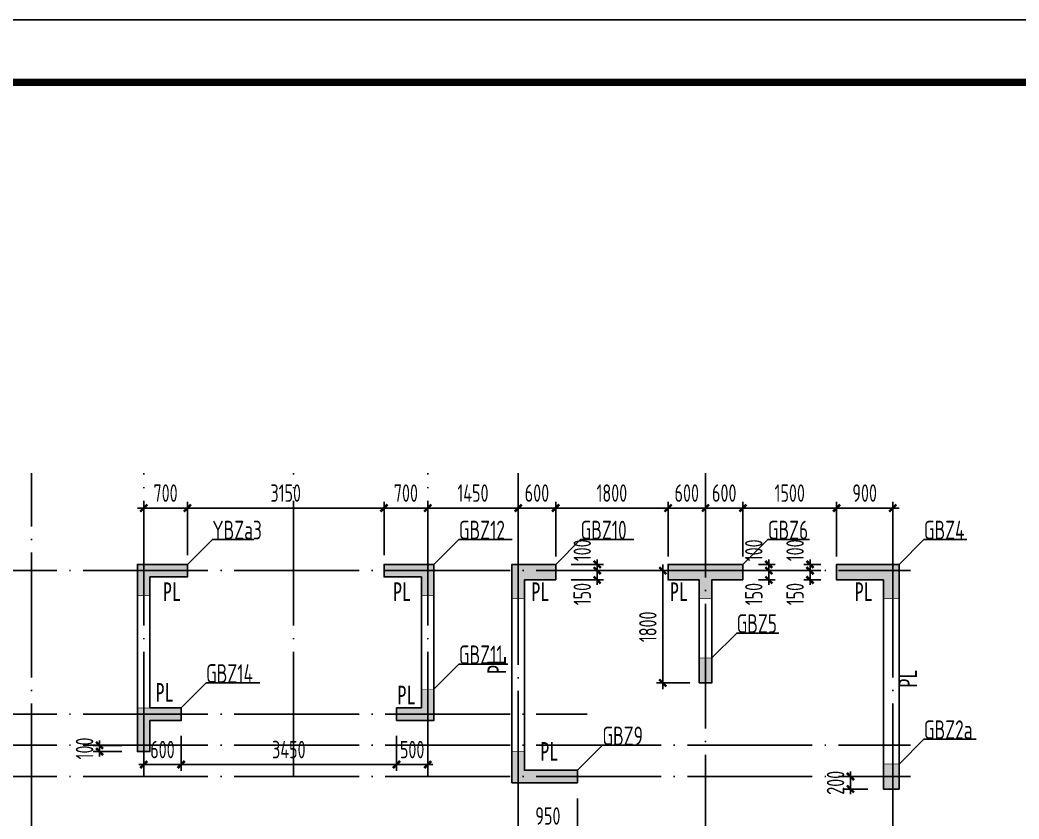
# Model space of a CAD drawing. Extents: x 154268 to 5133249, y -1832900 to 601179.
# Drawn here: x 478521 to 494526, y 588232 to 601038 of the extents above; entities that cross this region are included whole.
import ezdxf

# ---------------------------------------------------------------- set-up
doc = ezdxf.new("R2010")
doc.units = 0
doc.header["$LTSCALE"] = 1000
doc.linetypes.add('DOTE', pattern=[2.42, 2, -0.2, 0.02, -0.2])
doc.layers.add('_TSZ_PLOT_MARK', color=1, linetype='Continuous', plot=False)
for name, color, linetype in [('A-ANNO-AXIS', 94, 'Continuous'), ('A-ANNO-DOTE', 15, 'DOTE'), ('A-ANNO-TITLE', 3, 'Continuous'), ('DIM', 3, 'Continuous'), ('S-WALL-DE-标注', 7, 'Continuous'), ('S-WALL-砼墙', 60, 'Continuous'), ('WCOL', 7, 'Continuous'), ('WCOL_HATCH', 251, 'Continuous'), ('WCOL_NUM', 7, 'Continuous')]:
    doc.layers.add(name, color=color, linetype=linetype)
doc.styles.add('TSSD_Dimension', font='tssdeng.shx', dxfattribs={"width": 0.7, "bigfont": 'Hztxt.shx'})
doc.styles.add('TSSD_Label', font='tssdeng.shx', dxfattribs={"width": 0.7, "bigfont": 'hztxt.shx'})
doc.styles.add('TY1', font='')
doc.styles.get('TY1').set_extended_font_data('SimSun')
doc.dimstyles.new('TSSD_100_100$0', dxfattribs={"dimtxt": 280, "dimasz": 80, "dimexe": 100, "dimexo": 250, "dimgap": 100, "dimtad": 1, "dimdec": 0, "dimzin": 0, "dimdsep": 46, "dimtxsty": 'TSSD_Dimension', "dimblk": 'ARCHTICK', "dimcen": 0, "dimdle": 100, "dimclrd": 3, "dimclre": 3, "dimclrt": 7, "dimadec": 0, "dimazin": 0, "dimtfac": 1, "dimtdec": 0, "dimtix": 1, "dimtmove": 2, "dimatfit": 3, "dimldrblk": 'ARCHTICK', "dimfxl": 100, "dimtolj": 1, "dimtzin": 0, "dimarcsym": 0})

# ---------------------------------------------------------------- blocks, each defined once
blk = doc.blocks.new('T4zw1')
at = {"layer": 'A-ANNO-DOTE'}
for p, q in [((1587457, -2354199), (1587457, -2338823)), ((1589257, -2343687), (1589257, -2338823)), ((1591657, -2343687), (1591657, -2338823)), ((1593807, -2343687), (1593807, -2338823)), ((1595257, -2344316), (1595257, -2338823)), ((1598257, -2345337), (1598257, -2338823)), ((1601257, -2354199), (1601257, -2340013)), ((1554406, -2340387), (1601542, -2340387)), ((1554406, -2342687), (1596363, -2342687)), ((1554406, -2343187), (1601542, -2343187)), ((1554406, -2343687), (1601542, -2343687))]:
    blk.add_line(p, q, dxfattribs=at)
blk = doc.blocks.new('_ArchTick')
at = {"color": 0, "linetype": 'ByBlock', "const_width": 0.5}
blk.add_lwpolyline([(-0.71, -0.71), (0.71, 0.71)], dxfattribs=at)
blk = doc.blocks.new('*D246')
at = {"layer": 'Defpoints', "color": 0, "transparency": 16777216}
for p in [(32772, 10303), (33380, 10403), (33380, 10303)]:
    blk.add_point(p, dxfattribs=at)
at = {"layer": 'DIM', "color": 3, "lineweight": -2, "transparency": 16777216}
for p, q in [((32772, 10403), (32772, 10483)), ((33130, 10403), (32672, 10403)), ((33130, 10303), (32672, 10303)), ((32772, 10403), (32772, 10303)), ((32772, 10303), (32772, 10223))]:
    blk.add_line(p, q, dxfattribs=at)
at = {"layer": 'DIM', "color": 3, "lineweight": -2, "transparency": 16777216, "xscale": 80, "yscale": 80, "zscale": 80}
for p, rotation in [((32772, 10403), 270), ((32772, 10303), 90)]:
    blk.add_blockref('_ArchTick', p, dxfattribs=dict(at, rotation=rotation))
at = {"layer": 'DIM', "color": 7, "transparency": 16777216, "insert": (32532, 10353), "char_height": 280, "attachment_point": 5, "rotation": 90, "style": 'TSSD_Dimension'}
blk.add_mtext('\\A1;100', dxfattribs=at)
blk = doc.blocks.new('*D308')
at = {"layer": 'Defpoints', "color": 0, "transparency": 16777216}
for p in [(44803, 9903), (45330, 9903), (45330, 9703)]:
    blk.add_point(p, dxfattribs=at)
at = {"layer": 'DIM', "color": 3, "lineweight": -2, "transparency": 16777216}
for p, q in [((44803, 9903), (44803, 9983)), ((45080, 9903), (44703, 9903)), ((44803, 9703), (44803, 9903)), ((45080, 9703), (44703, 9703)), ((44803, 9703), (44803, 9623))]:
    blk.add_line(p, q, dxfattribs=at)
at = {"layer": 'DIM', "color": 3, "lineweight": -2, "transparency": 16777216, "xscale": 80, "yscale": 80, "zscale": 80}
for p, rotation in [((44803, 9903), 270), ((44803, 9703), 90)]:
    blk.add_blockref('_ArchTick', p, dxfattribs=dict(at, rotation=rotation))
at = {"layer": 'DIM', "color": 7, "transparency": 16777216, "insert": (44563, 9803), "char_height": 280, "attachment_point": 5, "rotation": 90, "style": 'TSSD_Dimension'}
blk.add_mtext('\\A1;200', dxfattribs=at)
blk = doc.blocks.new('*D309')
at = {"layer": 'Defpoints', "color": 0, "transparency": 16777216}
for p in [(39480, 9803), (40430, 9803), (40430, 9031)]:
    blk.add_point(p, dxfattribs=at)
at = {"layer": 'DIM', "color": 3, "lineweight": -2, "transparency": 16777216}
for p, q in [((39480, 9553), (39480, 8931)), ((40430, 9553), (40430, 8931)), ((39380, 9031), (40530, 9031))]:
    blk.add_line(p, q, dxfattribs=at)
at = {"layer": 'DIM', "color": 3, "lineweight": -2, "transparency": 16777216, "xscale": 80, "yscale": 80, "zscale": 80, "rotation": 180}
blk.add_blockref('_ArchTick', (39480, 9031), dxfattribs=at)
at = {"layer": 'DIM', "color": 3, "lineweight": -2, "transparency": 16777216, "xscale": 80, "yscale": 80, "zscale": 80}
blk.add_blockref('_ArchTick', (40430, 9031), dxfattribs=at)
at = {"layer": 'DIM', "color": 7, "transparency": 16777216, "insert": (39955, 9271), "char_height": 280, "attachment_point": 5, "style": 'TSSD_Dimension'}
blk.add_mtext('\\A1;950', dxfattribs=at)
blk = doc.blocks.new('*D323')
at = {"layer": 'Defpoints', "color": 0, "transparency": 16777216}
for p in [(37530, 10803), (38030, 10803), (37530, 10095)]:
    blk.add_point(p, dxfattribs=at)
at = {"layer": 'DIM', "color": 3, "lineweight": -2, "transparency": 16777216}
for p, q in [((37530, 10553), (37530, 9995)), ((38030, 10553), (38030, 9995)), ((37530, 10095), (37450, 10095)), ((38030, 10095), (37530, 10095)), ((38030, 10095), (38110, 10095))]:
    blk.add_line(p, q, dxfattribs=at)
at = {"layer": 'DIM', "color": 3, "lineweight": -2, "transparency": 16777216, "xscale": 80, "yscale": 80, "zscale": 80}
blk.add_blockref('_ArchTick', (37530, 10095), dxfattribs=at)
at = {"layer": 'DIM', "color": 3, "lineweight": -2, "transparency": 16777216, "xscale": 80, "yscale": 80, "zscale": 80, "rotation": 180}
blk.add_blockref('_ArchTick', (38030, 10095), dxfattribs=at)
at = {"layer": 'DIM', "color": 7, "transparency": 16777216, "insert": (37780, 10335), "char_height": 280, "attachment_point": 5, "style": 'TSSD_Dimension'}
blk.add_mtext('\\A1;500', dxfattribs=at)
blk = doc.blocks.new('*D324')
at = {"layer": 'Defpoints', "color": 0, "transparency": 16777216}
for p in [(34080, 10803), (37530, 10803), (34080, 10095)]:
    blk.add_point(p, dxfattribs=at)
at = {"layer": 'DIM', "color": 3, "lineweight": -2, "transparency": 16777216}
for p, q in [((34080, 10553), (34080, 9995)), ((37530, 10553), (37530, 9995)), ((37630, 10095), (33980, 10095))]:
    blk.add_line(p, q, dxfattribs=at)
at = {"layer": 'DIM', "color": 3, "lineweight": -2, "transparency": 16777216, "xscale": 80, "yscale": 80, "zscale": 80, "rotation": 180}
blk.add_blockref('_ArchTick', (34080, 10095), dxfattribs=at)
at = {"layer": 'DIM', "color": 3, "lineweight": -2, "transparency": 16777216, "xscale": 80, "yscale": 80, "zscale": 80}
blk.add_blockref('_ArchTick', (37530, 10095), dxfattribs=at)
at = {"layer": 'DIM', "color": 7, "transparency": 16777216, "insert": (35805, 10335), "char_height": 280, "attachment_point": 5, "style": 'TSSD_Dimension'}
blk.add_mtext('\\A1;3450', dxfattribs=at)
blk = doc.blocks.new('*D325')
at = {"layer": 'Defpoints', "color": 0, "transparency": 16777216}
for p in [(33480, 10803), (34080, 10803), (33480, 10095)]:
    blk.add_point(p, dxfattribs=at)
at = {"layer": 'DIM', "color": 3, "lineweight": -2, "transparency": 16777216}
for p, q in [((33480, 10553), (33480, 9995)), ((34080, 10553), (34080, 9995)), ((33480, 10095), (33400, 10095)), ((34080, 10095), (33480, 10095)), ((34080, 10095), (34160, 10095))]:
    blk.add_line(p, q, dxfattribs=at)
at = {"layer": 'DIM', "color": 3, "lineweight": -2, "transparency": 16777216, "xscale": 80, "yscale": 80, "zscale": 80}
blk.add_blockref('_ArchTick', (33480, 10095), dxfattribs=at)
at = {"layer": 'DIM', "color": 3, "lineweight": -2, "transparency": 16777216, "xscale": 80, "yscale": 80, "zscale": 80, "rotation": 180}
blk.add_blockref('_ArchTick', (34080, 10095), dxfattribs=at)
at = {"layer": 'DIM', "color": 7, "transparency": 16777216, "insert": (33780, 10335), "char_height": 280, "attachment_point": 5, "style": 'TSSD_Dimension'}
blk.add_mtext('\\A1;600', dxfattribs=at)
blk = doc.blocks.new('*D326')
at = {"layer": 'Defpoints', "color": 0, "transparency": 16777216}
for p in [(42480, 13203), (41796, 11403), (42480, 11403)]:
    blk.add_point(p, dxfattribs=at)
at = {"layer": 'DIM', "color": 3, "lineweight": -2, "transparency": 16777216}
for p, q in [((41796, 13303), (41796, 11303)), ((42230, 13203), (41696, 13203)), ((42230, 11403), (41696, 11403))]:
    blk.add_line(p, q, dxfattribs=at)
at = {"layer": 'DIM', "color": 3, "lineweight": -2, "transparency": 16777216, "xscale": 80, "yscale": 80, "zscale": 80}
for p, rotation in [((41796, 13203), 90), ((41796, 11403), 270)]:
    blk.add_blockref('_ArchTick', p, dxfattribs=dict(at, rotation=rotation))
at = {"layer": 'DIM', "color": 7, "transparency": 16777216, "insert": (41556, 12303), "char_height": 280, "attachment_point": 5, "rotation": 90, "style": 'TSSD_Dimension'}
blk.add_mtext('\\A1;1800', dxfattribs=at)
blk = doc.blocks.new('*D327')
at = {"layer": 'Defpoints', "color": 0, "transparency": 16777216}
for p in [(40080, 13303), (40080, 13203), (40745, 13203)]:
    blk.add_point(p, dxfattribs=at)
at = {"layer": 'DIM', "color": 3, "lineweight": -2, "transparency": 16777216}
for p, q in [((40330, 13303), (40845, 13303)), ((40745, 13303), (40745, 13383)), ((40745, 13303), (40745, 13203)), ((40330, 13203), (40845, 13203)), ((40745, 13203), (40745, 13123))]:
    blk.add_line(p, q, dxfattribs=at)
at = {"layer": 'DIM', "color": 3, "lineweight": -2, "transparency": 16777216, "xscale": 80, "yscale": 80, "zscale": 80}
for p, rotation in [((40745, 13303), 270), ((40745, 13203), 90)]:
    blk.add_blockref('_ArchTick', p, dxfattribs=dict(at, rotation=rotation))
at = {"layer": 'DIM', "color": 7, "transparency": 16777216, "insert": (40505, 13529), "char_height": 280, "attachment_point": 5, "rotation": 90, "style": 'TSSD_Dimension'}
blk.add_mtext('\\A1;100', dxfattribs=at)
blk = doc.blocks.new('*D328')
at = {"layer": 'Defpoints', "color": 0, "transparency": 16777216}
for p in [(40080, 13203), (40080, 13053), (40745, 13053)]:
    blk.add_point(p, dxfattribs=at)
at = {"layer": 'DIM', "color": 3, "lineweight": -2, "transparency": 16777216}
for p, q in [((40330, 13203), (40845, 13203)), ((40745, 13203), (40745, 13283)), ((40745, 13203), (40745, 13053)), ((40330, 13053), (40845, 13053)), ((40745, 13053), (40745, 12973))]:
    blk.add_line(p, q, dxfattribs=at)
at = {"layer": 'DIM', "color": 3, "lineweight": -2, "transparency": 16777216, "xscale": 80, "yscale": 80, "zscale": 80}
for p, rotation in [((40745, 13203), 270), ((40745, 13053), 90)]:
    blk.add_blockref('_ArchTick', p, dxfattribs=dict(at, rotation=rotation))
at = {"layer": 'DIM', "color": 7, "transparency": 16777216, "insert": (40505, 12827), "char_height": 280, "attachment_point": 5, "rotation": 90, "style": 'TSSD_Dimension'}
blk.add_mtext('\\A1;150', dxfattribs=at)
blk = doc.blocks.new('*D329')
at = {"layer": 'Defpoints', "color": 0, "transparency": 16777216}
for p in [(43080, 13303), (43080, 13203), (43494, 13203)]:
    blk.add_point(p, dxfattribs=at)
at = {"layer": 'DIM', "color": 3, "lineweight": -2, "transparency": 16777216}
for p, q in [((43330, 13303), (43594, 13303)), ((43494, 13303), (43494, 13383)), ((43494, 13303), (43494, 13203)), ((43330, 13203), (43594, 13203)), ((43494, 13203), (43494, 13123))]:
    blk.add_line(p, q, dxfattribs=at)
at = {"layer": 'DIM', "color": 3, "lineweight": -2, "transparency": 16777216, "xscale": 80, "yscale": 80, "zscale": 80}
for p, rotation in [((43494, 13303), 270), ((43494, 13203), 90)]:
    blk.add_blockref('_ArchTick', p, dxfattribs=dict(at, rotation=rotation))
at = {"layer": 'DIM', "color": 7, "transparency": 16777216, "insert": (43254, 13529), "char_height": 280, "attachment_point": 5, "rotation": 90, "style": 'TSSD_Dimension'}
blk.add_mtext('\\A1;100', dxfattribs=at)
blk = doc.blocks.new('*D330')
at = {"layer": 'Defpoints', "color": 0, "transparency": 16777216}
for p in [(43080, 13203), (43080, 13053), (43494, 13053)]:
    blk.add_point(p, dxfattribs=at)
at = {"layer": 'DIM', "color": 3, "lineweight": -2, "transparency": 16777216}
for p, q in [((43330, 13203), (43594, 13203)), ((43494, 13203), (43494, 13283)), ((43494, 13203), (43494, 13053)), ((43330, 13053), (43594, 13053)), ((43494, 13053), (43494, 12973))]:
    blk.add_line(p, q, dxfattribs=at)
at = {"layer": 'DIM', "color": 3, "lineweight": -2, "transparency": 16777216, "xscale": 80, "yscale": 80, "zscale": 80}
for p, rotation in [((43494, 13203), 270), ((43494, 13053), 90)]:
    blk.add_blockref('_ArchTick', p, dxfattribs=dict(at, rotation=rotation))
at = {"layer": 'DIM', "color": 7, "transparency": 16777216, "insert": (43254, 12827), "char_height": 280, "attachment_point": 5, "rotation": 90, "style": 'TSSD_Dimension'}
blk.add_mtext('\\A1;150', dxfattribs=at)
blk = doc.blocks.new('*D331')
at = {"layer": 'Defpoints', "color": 0, "transparency": 16777216}
for p in [(44580, 13303), (44155, 13203), (44580, 13203)]:
    blk.add_point(p, dxfattribs=at)
at = {"layer": 'DIM', "color": 3, "lineweight": -2, "transparency": 16777216}
for p, q in [((44330, 13303), (44055, 13303)), ((44155, 13303), (44155, 13383)), ((44155, 13303), (44155, 13203)), ((44330, 13203), (44055, 13203)), ((44155, 13203), (44155, 13123))]:
    blk.add_line(p, q, dxfattribs=at)
at = {"layer": 'DIM', "color": 3, "lineweight": -2, "transparency": 16777216, "xscale": 80, "yscale": 80, "zscale": 80}
for p, rotation in [((44155, 13303), 270), ((44155, 13203), 90)]:
    blk.add_blockref('_ArchTick', p, dxfattribs=dict(at, rotation=rotation))
at = {"layer": 'DIM', "color": 7, "transparency": 16777216, "insert": (43915, 13529), "char_height": 280, "attachment_point": 5, "rotation": 90, "style": 'TSSD_Dimension'}
blk.add_mtext('\\A1;100', dxfattribs=at)
blk = doc.blocks.new('*D332')
at = {"layer": 'Defpoints', "color": 0, "transparency": 16777216}
for p in [(44580, 13203), (44155, 13053), (44580, 13053)]:
    blk.add_point(p, dxfattribs=at)
at = {"layer": 'DIM', "color": 3, "lineweight": -2, "transparency": 16777216}
for p, q in [((44330, 13203), (44055, 13203)), ((44155, 13203), (44155, 13283)), ((44155, 13203), (44155, 13053)), ((44330, 13053), (44055, 13053)), ((44155, 13053), (44155, 12973))]:
    blk.add_line(p, q, dxfattribs=at)
at = {"layer": 'DIM', "color": 3, "lineweight": -2, "transparency": 16777216, "xscale": 80, "yscale": 80, "zscale": 80}
for p, rotation in [((44155, 13203), 270), ((44155, 13053), 90)]:
    blk.add_blockref('_ArchTick', p, dxfattribs=dict(at, rotation=rotation))
at = {"layer": 'DIM', "color": 7, "transparency": 16777216, "insert": (43915, 12827), "char_height": 280, "attachment_point": 5, "rotation": 90, "style": 'TSSD_Dimension'}
blk.add_mtext('\\A1;150', dxfattribs=at)
blk = doc.blocks.new('*D333')
at = {"layer": 'Defpoints', "color": 0, "transparency": 16777216}
for p in [(44580, 14206), (44580, 13178), (45480, 13203)]:
    blk.add_point(p, dxfattribs=at)
at = {"layer": 'DIM', "color": 3, "lineweight": -2, "transparency": 16777216}
for p, q in [((44580, 13428), (44580, 14306)), ((45480, 13453), (45480, 14306)), ((45580, 14206), (44480, 14206))]:
    blk.add_line(p, q, dxfattribs=at)
at = {"layer": 'DIM', "color": 3, "lineweight": -2, "transparency": 16777216, "xscale": 80, "yscale": 80, "zscale": 80, "rotation": 180}
blk.add_blockref('_ArchTick', (44580, 14206), dxfattribs=at)
at = {"layer": 'DIM', "color": 3, "lineweight": -2, "transparency": 16777216, "xscale": 80, "yscale": 80, "zscale": 80}
blk.add_blockref('_ArchTick', (45480, 14206), dxfattribs=at)
at = {"layer": 'DIM', "color": 7, "transparency": 16777216, "insert": (45030, 14446), "char_height": 280, "attachment_point": 5, "style": 'TSSD_Dimension'}
blk.add_mtext('\\A1;900', dxfattribs=at)
blk = doc.blocks.new('*D334')
at = {"layer": 'Defpoints', "color": 0, "transparency": 16777216}
for p in [(43080, 14206), (43080, 13178), (44580, 13178)]:
    blk.add_point(p, dxfattribs=at)
at = {"layer": 'DIM', "color": 3, "lineweight": -2, "transparency": 16777216}
for p, q in [((43080, 13428), (43080, 14306)), ((44580, 13428), (44580, 14306)), ((44680, 14206), (42980, 14206))]:
    blk.add_line(p, q, dxfattribs=at)
at = {"layer": 'DIM', "color": 3, "lineweight": -2, "transparency": 16777216, "xscale": 80, "yscale": 80, "zscale": 80, "rotation": 180}
blk.add_blockref('_ArchTick', (43080, 14206), dxfattribs=at)
at = {"layer": 'DIM', "color": 3, "lineweight": -2, "transparency": 16777216, "xscale": 80, "yscale": 80, "zscale": 80}
blk.add_blockref('_ArchTick', (44580, 14206), dxfattribs=at)
at = {"layer": 'DIM', "color": 7, "transparency": 16777216, "insert": (43830, 14446), "char_height": 280, "attachment_point": 5, "style": 'TSSD_Dimension'}
blk.add_mtext('\\A1;1500', dxfattribs=at)
blk = doc.blocks.new('*D335')
at = {"layer": 'Defpoints', "color": 0, "transparency": 16777216}
for p in [(42480, 14206), (42480, 13178), (43080, 13178)]:
    blk.add_point(p, dxfattribs=at)
at = {"layer": 'DIM', "color": 3, "lineweight": -2, "transparency": 16777216}
for p, q in [((42480, 13428), (42480, 14306)), ((43080, 13428), (43080, 14306)), ((42480, 14206), (42400, 14206)), ((43080, 14206), (42480, 14206)), ((43080, 14206), (43160, 14206))]:
    blk.add_line(p, q, dxfattribs=at)
at = {"layer": 'DIM', "color": 3, "lineweight": -2, "transparency": 16777216, "xscale": 80, "yscale": 80, "zscale": 80}
blk.add_blockref('_ArchTick', (42480, 14206), dxfattribs=at)
at = {"layer": 'DIM', "color": 3, "lineweight": -2, "transparency": 16777216, "xscale": 80, "yscale": 80, "zscale": 80, "rotation": 180}
blk.add_blockref('_ArchTick', (43080, 14206), dxfattribs=at)
at = {"layer": 'DIM', "color": 7, "transparency": 16777216, "insert": (42780, 14446), "char_height": 280, "attachment_point": 5, "style": 'TSSD_Dimension'}
blk.add_mtext('\\A1;600', dxfattribs=at)
blk = doc.blocks.new('*D336')
at = {"layer": 'Defpoints', "color": 0, "transparency": 16777216}
for p in [(41880, 14206), (41880, 13178), (42480, 13178)]:
    blk.add_point(p, dxfattribs=at)
at = {"layer": 'DIM', "color": 3, "lineweight": -2, "transparency": 16777216}
for p, q in [((41880, 13428), (41880, 14306)), ((42480, 13428), (42480, 14306)), ((41880, 14206), (41800, 14206)), ((42480, 14206), (41880, 14206)), ((42480, 14206), (42560, 14206))]:
    blk.add_line(p, q, dxfattribs=at)
at = {"layer": 'DIM', "color": 3, "lineweight": -2, "transparency": 16777216, "xscale": 80, "yscale": 80, "zscale": 80}
blk.add_blockref('_ArchTick', (41880, 14206), dxfattribs=at)
at = {"layer": 'DIM', "color": 3, "lineweight": -2, "transparency": 16777216, "xscale": 80, "yscale": 80, "zscale": 80, "rotation": 180}
blk.add_blockref('_ArchTick', (42480, 14206), dxfattribs=at)
at = {"layer": 'DIM', "color": 7, "transparency": 16777216, "insert": (42180, 14446), "char_height": 280, "attachment_point": 5, "style": 'TSSD_Dimension'}
blk.add_mtext('\\A1;600', dxfattribs=at)
blk = doc.blocks.new('*D337')
at = {"layer": 'Defpoints', "color": 0, "transparency": 16777216}
for p in [(40080, 14206), (40080, 13178), (41880, 13178)]:
    blk.add_point(p, dxfattribs=at)
at = {"layer": 'DIM', "color": 3, "lineweight": -2, "transparency": 16777216}
for p, q in [((40080, 13428), (40080, 14306)), ((41880, 13428), (41880, 14306)), ((41980, 14206), (39980, 14206))]:
    blk.add_line(p, q, dxfattribs=at)
at = {"layer": 'DIM', "color": 3, "lineweight": -2, "transparency": 16777216, "xscale": 80, "yscale": 80, "zscale": 80, "rotation": 180}
blk.add_blockref('_ArchTick', (40080, 14206), dxfattribs=at)
at = {"layer": 'DIM', "color": 3, "lineweight": -2, "transparency": 16777216, "xscale": 80, "yscale": 80, "zscale": 80}
blk.add_blockref('_ArchTick', (41880, 14206), dxfattribs=at)
at = {"layer": 'DIM', "color": 7, "transparency": 16777216, "insert": (40980, 14446), "char_height": 280, "attachment_point": 5, "style": 'TSSD_Dimension'}
blk.add_mtext('\\A1;1800', dxfattribs=at)
blk = doc.blocks.new('*D338')
at = {"layer": 'Defpoints', "color": 0, "transparency": 16777216}
for p in [(39480, 14206), (39480, 13203), (40080, 13178)]:
    blk.add_point(p, dxfattribs=at)
at = {"layer": 'DIM', "color": 3, "lineweight": -2, "transparency": 16777216}
for p, q in [((39480, 13453), (39480, 14306)), ((40080, 13428), (40080, 14306)), ((39480, 14206), (39400, 14206)), ((40080, 14206), (39480, 14206)), ((40080, 14206), (40160, 14206))]:
    blk.add_line(p, q, dxfattribs=at)
at = {"layer": 'DIM', "color": 3, "lineweight": -2, "transparency": 16777216, "xscale": 80, "yscale": 80, "zscale": 80}
blk.add_blockref('_ArchTick', (39480, 14206), dxfattribs=at)
at = {"layer": 'DIM', "color": 3, "lineweight": -2, "transparency": 16777216, "xscale": 80, "yscale": 80, "zscale": 80, "rotation": 180}
blk.add_blockref('_ArchTick', (40080, 14206), dxfattribs=at)
at = {"layer": 'DIM', "color": 7, "transparency": 16777216, "insert": (39780, 14446), "char_height": 280, "attachment_point": 5, "style": 'TSSD_Dimension'}
blk.add_mtext('\\A1;600', dxfattribs=at)
blk = doc.blocks.new('*D339')
at = {"layer": 'Defpoints', "color": 0, "transparency": 16777216}
for p in [(38030, 14206), (38030, 13203), (39480, 13203)]:
    blk.add_point(p, dxfattribs=at)
at = {"layer": 'DIM', "color": 3, "lineweight": -2, "transparency": 16777216}
for p, q in [((38030, 13453), (38030, 14306)), ((39480, 13453), (39480, 14306)), ((39580, 14206), (37930, 14206))]:
    blk.add_line(p, q, dxfattribs=at)
at = {"layer": 'DIM', "color": 3, "lineweight": -2, "transparency": 16777216, "xscale": 80, "yscale": 80, "zscale": 80, "rotation": 180}
blk.add_blockref('_ArchTick', (38030, 14206), dxfattribs=at)
at = {"layer": 'DIM', "color": 3, "lineweight": -2, "transparency": 16777216, "xscale": 80, "yscale": 80, "zscale": 80}
blk.add_blockref('_ArchTick', (39480, 14206), dxfattribs=at)
at = {"layer": 'DIM', "color": 7, "transparency": 16777216, "insert": (38755, 14446), "char_height": 280, "attachment_point": 5, "style": 'TSSD_Dimension'}
blk.add_mtext('\\A1;1450', dxfattribs=at)
blk = doc.blocks.new('*D340')
at = {"layer": 'Defpoints', "color": 0, "transparency": 16777216}
for p in [(37330, 14206), (37330, 13203), (38030, 13203)]:
    blk.add_point(p, dxfattribs=at)
at = {"layer": 'DIM', "color": 3, "lineweight": -2, "transparency": 16777216}
for p, q in [((37330, 13453), (37330, 14306)), ((38030, 13453), (38030, 14306)), ((38130, 14206), (37230, 14206))]:
    blk.add_line(p, q, dxfattribs=at)
at = {"layer": 'DIM', "color": 3, "lineweight": -2, "transparency": 16777216, "xscale": 80, "yscale": 80, "zscale": 80, "rotation": 180}
blk.add_blockref('_ArchTick', (37330, 14206), dxfattribs=at)
at = {"layer": 'DIM', "color": 3, "lineweight": -2, "transparency": 16777216, "xscale": 80, "yscale": 80, "zscale": 80}
blk.add_blockref('_ArchTick', (38030, 14206), dxfattribs=at)
at = {"layer": 'DIM', "color": 7, "transparency": 16777216, "insert": (37680, 14446), "char_height": 280, "attachment_point": 5, "style": 'TSSD_Dimension'}
blk.add_mtext('\\A1;700', dxfattribs=at)
blk = doc.blocks.new('*D341')
at = {"layer": 'Defpoints', "color": 0, "transparency": 16777216}
for p in [(34180, 14206), (34180, 13203), (37330, 13203)]:
    blk.add_point(p, dxfattribs=at)
at = {"layer": 'DIM', "color": 3, "lineweight": -2, "transparency": 16777216}
for p, q in [((34180, 13453), (34180, 14306)), ((37330, 13453), (37330, 14306)), ((37430, 14206), (34080, 14206))]:
    blk.add_line(p, q, dxfattribs=at)
at = {"layer": 'DIM', "color": 3, "lineweight": -2, "transparency": 16777216, "xscale": 80, "yscale": 80, "zscale": 80, "rotation": 180}
blk.add_blockref('_ArchTick', (34180, 14206), dxfattribs=at)
at = {"layer": 'DIM', "color": 3, "lineweight": -2, "transparency": 16777216, "xscale": 80, "yscale": 80, "zscale": 80}
blk.add_blockref('_ArchTick', (37330, 14206), dxfattribs=at)
at = {"layer": 'DIM', "color": 7, "transparency": 16777216, "insert": (35755, 14446), "char_height": 280, "attachment_point": 5, "style": 'TSSD_Dimension'}
blk.add_mtext('\\A1;3150', dxfattribs=at)
blk = doc.blocks.new('*D359')
at = {"layer": 'Defpoints', "color": 0, "transparency": 16777216}
for p in [(33480, 14206), (33480, 13203), (34180, 13203)]:
    blk.add_point(p, dxfattribs=at)
at = {"layer": 'DIM', "color": 3, "lineweight": -2, "transparency": 16777216}
for p, q in [((33480, 13453), (33480, 14306)), ((34180, 13453), (34180, 14306)), ((34280, 14206), (33380, 14206))]:
    blk.add_line(p, q, dxfattribs=at)
at = {"layer": 'DIM', "color": 3, "lineweight": -2, "transparency": 16777216, "xscale": 80, "yscale": 80, "zscale": 80, "rotation": 180}
blk.add_blockref('_ArchTick', (33480, 14206), dxfattribs=at)
at = {"layer": 'DIM', "color": 3, "lineweight": -2, "transparency": 16777216, "xscale": 80, "yscale": 80, "zscale": 80}
blk.add_blockref('_ArchTick', (34180, 14206), dxfattribs=at)
at = {"layer": 'DIM', "color": 7, "transparency": 16777216, "insert": (33830, 14446), "char_height": 280, "attachment_point": 5, "style": 'TSSD_Dimension'}
blk.add_mtext('\\A1;700', dxfattribs=at)
blk = doc.blocks.new('7-4q1a')
at = {"layer": 'S-WALL-砼墙'}
for points in [[(28000, 3500), (27200, 3500), (27200, 500), (27400, 500), (27400, 1000), (27900, 1000), (27900, 1200), (27400, 1200), (27400, 3300), (28000, 3300)], [(31950, 3500), (31150, 3500), (31150, 3300), (31750, 3300), (31750, 1200), (31350, 1200), (31350, 1000), (31950, 1000)], [(33900, 3250), (33900, 3500), (33200, 3500), (33200, 0), (34250, 0), (34250, 200), (33400, 200), (33400, 3250)], [(36900, 3250), (36900, 3500), (35700, 3500), (35700, 3250), (36200, 3250), (36200, 1600), (36400, 1600), (36400, 3250)], [(39400, 3500), (38400, 3500), (38400, 3250), (39150, 3250), (39150, -100), (39400, -100)]]:
    blk.add_lwpolyline(points, close=True, dxfattribs=at)
blk = doc.blocks.new('2T4QBZ4')
at = {"layer": 'DIM'}
for base, p1, p2, picture, middle in [((33480, 14206), (34180, 13203.2), (33480, 13203.2), '*D359', (33830, 14446)), ((33480, 10095.4), (34080, 10803.2), (33480, 10803.2), '*D325', (33780, 10335.4)), ((34080, 10095.4), (37530, 10803.2), (34080, 10803.2), '*D324', (35805, 10335.4)), ((37530, 10095.4), (38030, 10803.2), (37530, 10803.2), '*D323', (37780, 10335.4)), ((40430, 9031), (39480, 9803.2), (40430, 9803.2), '*D309', (39955, 9271))]:
    dim = blk.add_linear_dim(base=base, p1=p1, p2=p2, dimstyle='TSSD_100_100$0', dxfattribs=at)
    dim.commit()
    dim.dimension.update_dxf_attribs({"geometry": picture, "text_midpoint": middle})
for base, p1, p2, angle, picture, middle in [((34180, 14206), (37330, 13203.2), (34180, 13203.2), 180, '*D341', (35755, 14446)), ((37330, 14206), (38030, 13203.2), (37330, 13203.2), 180, '*D340', (37680, 14446)), ((38030, 14206), (39480, 13203.2), (38030, 13203.2), 180, '*D339', (38755, 14446)), ((39480, 14206), (40080, 13178.2), (39480, 13203.2), 180, '*D338', (39780, 14446)), ((40080, 14206), (41880, 13178.2), (40080, 13178.2), 180, '*D337', (40980, 14446)), ((41880, 14206), (42480, 13178.2), (41880, 13178.2), 180, '*D336', (42180, 14446)), ((42480, 14206), (43080, 13178.2), (42480, 13178.2), 180, '*D335', (42780, 14446)), ((43080, 14206), (44580, 13178.2), (43080, 13178.2), 180, '*D334', (43830, 14446)), ((44580, 14206), (45480, 13203.2), (44580, 13178.2), 180, '*D333', (45030, 14446)), ((41796, 11403.2), (42480, 13203.2), (42480, 11403.2), 90, '*D326', (41556, 12303.2)), ((32771.8, 10303.2), (33380, 10403.2), (33380, 10303.2), 90, '*D246', (32531.8, 10353.2)), ((44802.6, 9903.2), (45330, 9703.2), (45330, 9903.2), 90, '*D308', (44562.6, 9803.2))]:
    dim = blk.add_linear_dim(base=base, p1=p1, p2=p2, angle=angle, dimstyle='TSSD_100_100$0', dxfattribs=at)
    dim.commit()
    dim.dimension.update_dxf_attribs({"geometry": picture, "text_midpoint": middle})
for base, p1, p2, picture, middle in [((40745.4, 13203.2), (40080, 13303.2), (40080, 13203.2), '*D327', (40505.4, 13529)), ((43493.6, 13203.2), (43080, 13303.2), (43080, 13203.2), '*D329', (43253.6, 13529)), ((44155.2, 13203.2), (44580, 13303.2), (44580, 13203.2), '*D331', (43915.2, 13529)), ((40745.4, 13053.2), (40080, 13203.2), (40080, 13053.2), '*D328', (40505.4, 12827.4)), ((43493.6, 13053.2), (43080, 13203.2), (43080, 13053.2), '*D330', (43253.6, 12827.4)), ((44155.2, 13053.2), (44580, 13203.2), (44580, 13053.2), '*D332', (43915.2, 12827.4))]:
    dim = blk.add_linear_dim(base=base, p1=p1, p2=p2, angle=90, dimstyle='TSSD_100_100$0', dxfattribs=at)
    dim.commit()
    dim.dimension.update_dxf_attribs({"geometry": picture, "text_midpoint": middle, "dimtype": 128})

msp = doc.modelspace()

# ---------------------------------------------------------------- hatches: boundary and pattern name
at = {"layer": 'WCOL_HATCH'}
for points in [[(480402.9, 591812.8), (480602.9, 591812.8), (480602.9, 592112.8), (481202.9, 592112.8), (481202.9, 592312.8), (480402.9, 592312.8)], [(484352.9, 592112.8), (484952.9, 592112.8), (484952.9, 591812.8), (485152.9, 591812.8), (485152.9, 592312.8), (484352.9, 592312.8)], [(486602.9, 591762.8), (486602.9, 592062.8), (487102.9, 592062.8), (487102.9, 592312.8), (486402.9, 592312.8), (486402.9, 591762.8)], [(488902.9, 592062.8), (489402.9, 592062.8), (489402.9, 591762.8), (489602.9, 591762.8), (489602.9, 592062.8), (490102.9, 592062.8), (490102.9, 592312.8), (488902.9, 592312.8)], [(491602.9, 592062.8), (492352.9, 592062.8), (492352.9, 591762.8), (492602.9, 591762.8), (492602.9, 592312.8), (491602.9, 592312.8)], [(489402.9, 590812.8), (489402.9, 590412.8), (489602.9, 590412.8), (489602.9, 590812.8)], [(484552.9, 589812.8), (485152.9, 589812.8), (485152.9, 590312.8), (484952.9, 590312.8), (484952.9, 590012.8), (484552.9, 590012.8)], [(480602.9, 589312.8), (480602.9, 589812.8), (481102.9, 589812.8), (481102.9, 590012.8), (480402.9, 590012.8), (480402.9, 589312.8)], [(486402.9, 588812.8), (487452.9, 588812.8), (487452.9, 589012.8), (486602.9, 589012.8), (486602.9, 589312.8), (486402.9, 589312.8)], [(492352.9, 588712.8), (492602.9, 588712.8), (492602.9, 589112.8), (492352.9, 589112.8)]]:
    msp.add_hatch(color=253, dxfattribs=at).paths.add_polyline_path(points)

# ---------------------------------------------------------------- linework, layer by layer
at = {"layer": '_TSZ_PLOT_MARK'}
msp.add_lwpolyline([(439303.6, 541638.3), (523403.6, 541638.3), (523403.6, 601038.3), (439303.6, 601038.3)], close=True, dxfattribs=at)
at = {"layer": 'A-ANNO-TITLE'}
msp.add_lwpolyline([(439303.6, 541638.3), (523403.6, 541638.3), (523403.6, 601038.3), (439303.6, 601038.3)], close=True, dxfattribs=at)
at = {"layer": 'A-ANNO-TITLE', "const_width": 120}
msp.add_lwpolyline([(441803.6, 542638.3), (522403.6, 542638.3), (522403.6, 600038.3), (441803.6, 600038.3)], close=True, dxfattribs=at)
at = {"layer": 'WCOL', "color": 2, "const_width": 10}
for points in [[(480402.9, 591812.8), (480602.9, 591812.8), (480602.9, 592112.8), (481202.9, 592112.8), (481202.9, 592312.8), (480402.9, 592312.8)], [(484352.9, 592112.8), (484952.9, 592112.8), (484952.9, 591812.8), (485152.9, 591812.8), (485152.9, 592312.8), (484352.9, 592312.8)], [(486602.9, 591762.8), (486602.9, 592062.8), (487102.9, 592062.8), (487102.9, 592312.8), (486402.9, 592312.8), (486402.9, 591762.8)], [(488902.9, 592062.8), (489402.9, 592062.8), (489402.9, 591762.8), (489602.9, 591762.8), (489602.9, 592062.8), (490102.9, 592062.8), (490102.9, 592312.8), (488902.9, 592312.8)], [(491602.9, 592062.8), (492352.9, 592062.8), (492352.9, 591762.8), (492602.9, 591762.8), (492602.9, 592312.8), (491602.9, 592312.8)], [(489402.9, 590812.8), (489402.9, 590412.8), (489602.9, 590412.8), (489602.9, 590812.8)], [(484552.9, 589812.8), (485152.9, 589812.8), (485152.9, 590312.8), (484952.9, 590312.8), (484952.9, 590012.8), (484552.9, 590012.8)], [(480602.9, 589312.8), (480602.9, 589812.8), (481102.9, 589812.8), (481102.9, 590012.8), (480402.9, 590012.8), (480402.9, 589312.8)], [(486402.9, 588812.8), (487452.9, 588812.8), (487452.9, 589012.8), (486602.9, 589012.8), (486602.9, 589312.8), (486402.9, 589312.8)], [(492352.9, 588712.8), (492602.9, 588712.8), (492602.9, 589112.8), (492352.9, 589112.8)]]:
    msp.add_lwpolyline(points, close=True, dxfattribs=at)
at = {"layer": 'WCOL_NUM', "color": 1}
for points in [[(481202.9, 592312.8), (481602.9, 592712.8), (482269.3, 592712.8)], [(485152.9, 592312.8), (485552.9, 592712.8), (486405.9, 592712.8)], [(487102.9, 592312.8), (487502.9, 592712.8), (488355.9, 592712.8)], [(490102.9, 592312.8), (490502.9, 592712.8), (491169.3, 592712.8)], [(492602.9, 592312.8), (493002.9, 592712.8), (493687.1, 592712.8)], [(489602.9, 590812.8), (490002.9, 591212.8), (490678.2, 591212.8)], [(485152.9, 590312.8), (485552.9, 590712.8), (486337.2, 590712.8)], [(492602.9, 589112.8), (493002.9, 589512.8), (493838.1, 589512.8)], [(487452.9, 589012.8), (487852.9, 589412.8), (488519.3, 589412.8)]]:
    msp.add_lwpolyline(points, dxfattribs=at)
at = {"layer": 'WCOL_NUM', "color": 7}
msp.add_lwpolyline([(481102.9, 590012.8), (481502.9, 590412.8), (482364.7, 590412.8)], dxfattribs=at)

# ---------------------------------------------------------------- block references
at = {"layer": 'A-ANNO-AXIS'}
msp.add_blockref('T4zw1', (-1108753.6, 2932599.7), dxfattribs=at)
at = {"layer": 'DIM'}
msp.add_blockref('2T4QBZ4', (447022.9, 579009.6), dxfattribs=at)
at = {"layer": 'S-WALL-砼墙', "color": 3}
msp.add_blockref('7-4q1a', (453202.9, 588812.8), dxfattribs=at)

# ---------------------------------------------------------------- texts
at = {"layer": 'S-WALL-DE-标注', "color": 3, "style": 'TY1', "width": 0.7}
for p in [(480810.6, 591725.7), (484497.9, 591725.7), (486713.5, 591725.7), (488933.3, 591725.7), (491893.4, 591725.7), (480693, 590110.9), (484569.3, 590069.1), (486857, 589165.5)]:
    msp.add_text('PL', height=300, dxfattribs=at).set_placement(p)
for p in [(486309.3, 590557.1), (492893.6, 590338.8)]:
    msp.add_text('PL', height=300, rotation=90, dxfattribs=at).set_placement(p)
at = {"layer": 'WCOL_NUM', "color": 1, "style": 'TSSD_Label', "width": 0.7}
for s, p in [('YBZa3', (481602.9, 592712.8)), ('GBZ12', (485552.9, 592712.8)), ('GBZ10', (487502.9, 592712.8)), ('GBZ6', (490502.9, 592712.8)), ('GBZ4', (493002.9, 592712.8)), ('GBZ5', (490002.9, 591212.8)), ('GBZ11', (485552.9, 590712.8)), ('GBZ2a', (493002.9, 589512.8)), ('GBZ9', (487852.9, 589412.8))]:
    msp.add_text(s, height=300, dxfattribs=at).set_placement(p)
at = {"layer": 'WCOL_NUM', "color": 7, "style": 'TSSD_Label', "width": 0.7}
msp.add_text('GBZ14', height=300, dxfattribs=at).set_placement((481502.9, 590412.8))

doc.saveas('drawing.dxf')
